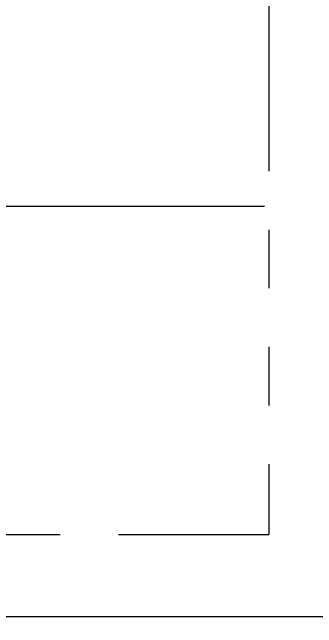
# Model space of a CAD drawing. Header units: millimetres. Extents: x 10462777 to 22643323, y 453826 to 1389191.
# Drawn here: x 11301851 to 11302111, y 585374 to 585900 of the extents above; entities that cross this region are included whole.
import ezdxf

# ---------------------------------------------------------------- set-up
doc = ezdxf.new("R2010")
doc.units = ezdxf.units.MM
doc.header["$LTSCALE"] = 200
doc.header["$MEASUREMENT"] = 0
doc.linetypes.add('CENTER', pattern=[2, 1.25, -0.25, 0.25, -0.25])
doc.linetypes.add('PHANTOM', pattern=[2.5, 1.25, -0.25, 0.25, -0.25, 0.25, -0.25])
doc.layers.get('0').update_dxf_attribs({"linetype": 'CONTINUOUS'})
doc.layers.add('CENTER', color=1, linetype='CONTINUOUS')
doc.layers.add('LAYOUT', color=8, linetype='CONTINUOUS', lineweight=25)

# ---------------------------------------------------------------- blocks, each defined once
blk = doc.blocks.new('A$C107C3577')
at = {"color": 151}
blk.add_line((2172, 136.11), (2172, 1873.11), dxfattribs=at)
at = {"color": 2, "linetype": 'PHANTOM'}
for p in [(1542, 1200.11), (2102, 571.74)]:
    blk.add_line(p, (2102, 1200.11), dxfattribs=at)
at = {"layer": 'CENTER', "linetype": 'CENTER'}
blk.add_line((1822, 546.61), (1822, 1202.61), dxfattribs=at)
blk = doc.blocks.new('r710ic')
at = {"layer": 'LAYOUT', "color": 3}
blk.add_circle((272041.37, 104232.63), 2050.12, dxfattribs=at)

msp = doc.modelspace()

# ---------------------------------------------------------------- block references
at = {"xscale": 1.000514211750324, "yscale": 1.000514211750324, "zscale": 1.000514211750324, "rotation": 270}
msp.add_blockref('A$C107C3577', (11300869.70675, 587557.02935, 0), dxfattribs=at)
at = {"layer": 'LAYOUT', "color": 2, "rotation": 270}
msp.add_blockref('r710ic', (11195875.24796, 856316.46559, 0), dxfattribs=at)

doc.saveas('drawing.dxf')
